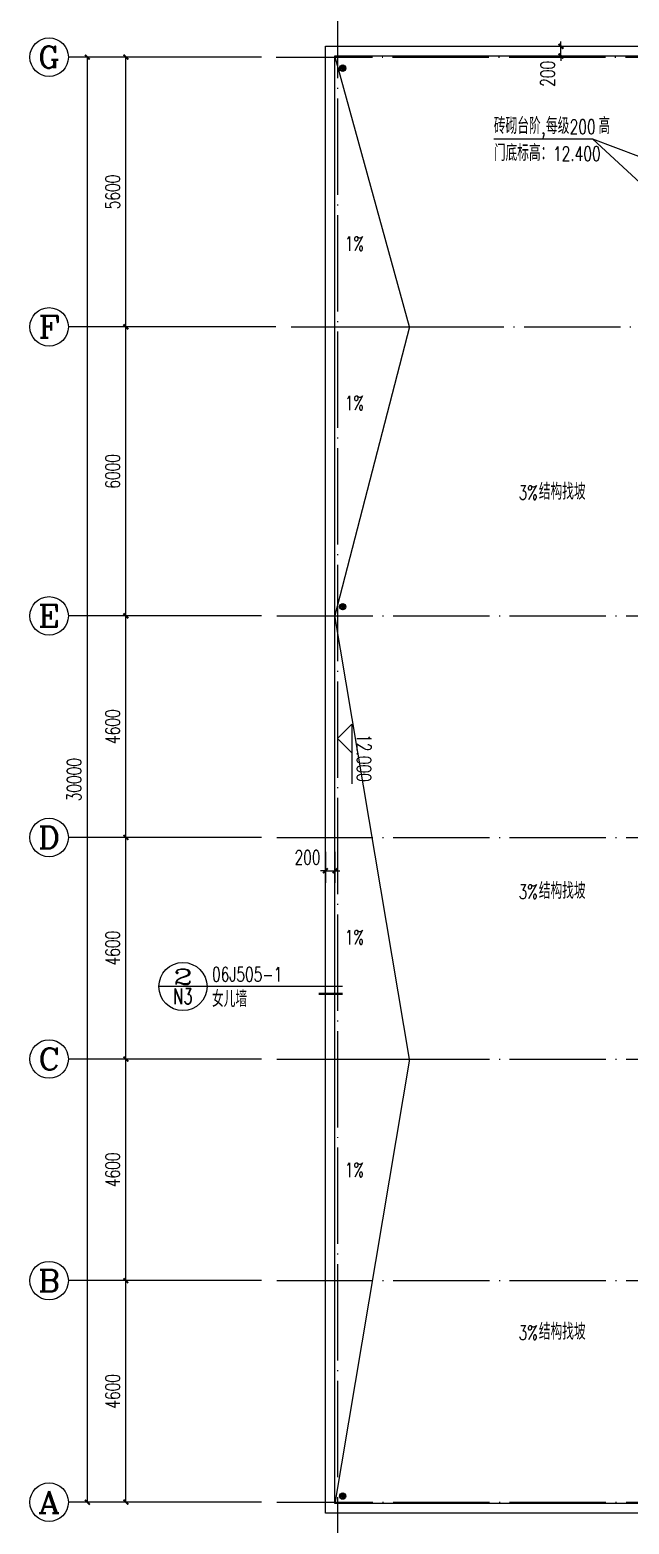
# Model space of a CAD drawing. Header units: millimetres. Extents: x 172649 to 472543, y 238332 to 449264.
# Drawn here: x 337248 to 349699, y 296895 to 327917 of the extents above; entities that cross this region are included whole.
import ezdxf
from ezdxf.enums import TextEntityAlignment as Align

# ---------------------------------------------------------------- set-up
doc = ezdxf.new("R2010")
doc.units = ezdxf.units.MM
doc.header["$LTSCALE"] = 1000
doc.linetypes.add('CENTER', pattern=[2, 1.25, -0.25, 0.25, -0.25])
doc.linetypes.add('DOTE', pattern=[2.42, 2, -0.2, 0.02, -0.2])
for name, color, linetype in [('01', 7, 'Continuous'), ('AXIS', 3, 'Continuous'), ('AXIS_TEXT', 7, 'Continuous'), ('DIM_ELEV', 3, 'Continuous'), ('DIM_IDEN', 3, 'Continuous'), ('DIM_LEAD', 3, 'Continuous'), ('DIM_SYMB', 3, 'Continuous'), ('DOTE', 1, 'CENTER'), ('PUB_DIM', 3, 'Continuous'), ('PUB_HATCH', 8, 'Continuous'), ('PUB_TEXT', 7, 'Continuous')]:
    doc.layers.add(name, color=color, linetype=linetype)
doc.styles.add('_TCH_AXIS', font='COMPLEX', dxfattribs={"bigfont": 'GBCBIG'})
doc.styles.add('_TCH_DIM', font='SIMPLEX', dxfattribs={"bigfont": 'GBCBIG'})
doc.styles.add('_TCH_DIM_T3', font='SIMPLEX', dxfattribs={"width": 0.705882, "bigfont": 'GBCBIG'})
doc.styles.add('_TCH_LABEL', font='COMPLEX', dxfattribs={"bigfont": 'GBCBIG'})
doc.dimstyles.new('_TCH_ARCH&&100', dxfattribs={"dimtxt": 297.5, "dimasz": 100, "dimexe": 250, "dimexo": 300, "dimgap": 126.25, "dimtad": 1, "dimdec": 0, "dimzin": 0, "dimdsep": 46, "dimtxsty": '_TCH_DIM_T3', "dimblk": 'ARCHTICK', "dimcen": 0.09, "dimclrt": 7, "dimazin": 2, "dimtfac": 1, "dimtdec": 0, "dimtix": 1, "dimtmove": 2, "dimatfit": 3, "dimfxl": 1, "dimtolj": 1, "dimtzin": 0, "dimarcsym": 0})

# ---------------------------------------------------------------- blocks, each defined once
blk = doc.blocks.new('_ArchTick')
at = {"color": 0, "linetype": 'ByBlock', "const_width": 0.4}
blk.add_lwpolyline([(-0.5, -0.5), (0.5, 0.5)], dxfattribs=at)
blk = doc.blocks.new('*D204')
at = {"layer": 'DEFPOINTS', "color": 0}
for p in [(347462, 327576), (347462, 327376), (348282, 327576)]:
    blk.add_point(p, dxfattribs=at)
at = {"layer": 'PUB_DIM', "color": 0, "lineweight": -2}
for p, q in [((348282, 327576), (348282, 327676)), ((347762, 327576), (348532, 327576)), ((347762, 327376), (348532, 327376)), ((348282, 327376), (348282, 327576)), ((348282, 327376), (348282, 327276))]:
    blk.add_line(p, q, dxfattribs=at)
at = {"layer": 'PUB_DIM', "color": 0, "lineweight": -2, "xscale": 100, "yscale": 100, "zscale": 100}
for p, rotation in [((348282, 327576), 270), ((348282, 327376), 90)]:
    blk.add_blockref('_ArchTick', p, dxfattribs=dict(at, rotation=rotation))
at = {"layer": 'PUB_DIM', "color": 7, "insert": (348007, 327006), "char_height": 297.5, "attachment_point": 5, "rotation": 90, "style": '_TCH_DIM_T3'}
blk.add_mtext('\\A1;200', dxfattribs=at)
blk = doc.blocks.new('*D207')
at = {"layer": 'DEFPOINTS', "color": 0}
for p in [(343387, 311151), (343587, 311151), (343587, 310460)]:
    blk.add_point(p, dxfattribs=at)
at = {"layer": 'PUB_DIM', "color": 0, "lineweight": -2}
for p, q in [((343387, 310851), (343387, 310210)), ((343587, 310851), (343587, 310210)), ((343387, 310460), (343287, 310460)), ((343387, 310460), (343587, 310460)), ((343587, 310460), (343687, 310460))]:
    blk.add_line(p, q, dxfattribs=at)
at = {"layer": 'PUB_DIM', "color": 0, "lineweight": -2, "xscale": 100, "yscale": 100, "zscale": 100}
blk.add_blockref('_ArchTick', (343387, 310460), dxfattribs=at)
at = {"layer": 'PUB_DIM', "color": 0, "lineweight": -2, "xscale": 100, "yscale": 100, "zscale": 100, "rotation": 180}
blk.add_blockref('_ArchTick', (343587, 310460), dxfattribs=at)
at = {"layer": 'PUB_DIM', "color": 7, "insert": (343017, 310735), "char_height": 297.5, "attachment_point": 5, "style": '_TCH_DIM_T3'}
blk.add_mtext('\\A1;200', dxfattribs=at)
blk = doc.blocks.new('*D563')
at = {"layer": 'AXIS', "color": 0, "lineweight": -2}
for p, q in [((341443, 327351), (338993, 327351)), ((339243, 321751), (339243, 327351)), ((341443, 321751), (338993, 321751))]:
    blk.add_line(p, q, dxfattribs=at)
at = {"layer": 'DEFPOINTS', "color": 0}
for p in [(339243, 327351), (341743, 327351), (341743, 321751)]:
    blk.add_point(p, dxfattribs=at)
at = {"layer": 'AXIS', "color": 0, "lineweight": -2, "xscale": 100, "yscale": 100, "zscale": 100}
for p, rotation in [((339243, 327351), 90), ((339243, 321751), 270)]:
    blk.add_blockref('_ArchTick', p, dxfattribs=dict(at, rotation=rotation))
at = {"layer": 'AXIS', "color": 7, "insert": (338968, 324551), "char_height": 297.5, "attachment_point": 5, "rotation": 90, "style": '_TCH_DIM_T3'}
blk.add_mtext('\\A1;5600', dxfattribs=at)
blk = doc.blocks.new('*D564')
at = {"layer": 'AXIS', "color": 0, "lineweight": -2}
for p, q in [((341443, 321751), (338993, 321751)), ((339243, 315751), (339243, 321751)), ((341443, 315751), (338993, 315751))]:
    blk.add_line(p, q, dxfattribs=at)
at = {"layer": 'DEFPOINTS', "color": 0}
for p in [(339243, 321751), (341743, 321751), (341743, 315751)]:
    blk.add_point(p, dxfattribs=at)
at = {"layer": 'AXIS', "color": 0, "lineweight": -2, "xscale": 100, "yscale": 100, "zscale": 100}
for p, rotation in [((339243, 321751), 90), ((339243, 315751), 270)]:
    blk.add_blockref('_ArchTick', p, dxfattribs=dict(at, rotation=rotation))
at = {"layer": 'AXIS', "color": 7, "insert": (338968, 318751), "char_height": 297.5, "attachment_point": 5, "rotation": 90, "style": '_TCH_DIM_T3'}
blk.add_mtext('\\A1;6000', dxfattribs=at)
blk = doc.blocks.new('*D565')
at = {"layer": 'AXIS', "color": 0, "lineweight": -2}
for p, q in [((341443, 315751), (338993, 315751)), ((339243, 311151), (339243, 315751)), ((341443, 311151), (338993, 311151))]:
    blk.add_line(p, q, dxfattribs=at)
at = {"layer": 'DEFPOINTS', "color": 0}
for p in [(339243, 315751), (341743, 315751), (341743, 311151)]:
    blk.add_point(p, dxfattribs=at)
at = {"layer": 'AXIS', "color": 0, "lineweight": -2, "xscale": 100, "yscale": 100, "zscale": 100}
for p, rotation in [((339243, 315751), 90), ((339243, 311151), 270)]:
    blk.add_blockref('_ArchTick', p, dxfattribs=dict(at, rotation=rotation))
at = {"layer": 'AXIS', "color": 7, "insert": (338968, 313451), "char_height": 297.5, "attachment_point": 5, "rotation": 90, "style": '_TCH_DIM_T3'}
blk.add_mtext('\\A1;4600', dxfattribs=at)
blk = doc.blocks.new('*D566')
at = {"layer": 'AXIS', "color": 0, "lineweight": -2}
for p, q in [((341443, 311151), (338993, 311151)), ((339243, 306551), (339243, 311151)), ((341443, 306551), (338993, 306551))]:
    blk.add_line(p, q, dxfattribs=at)
at = {"layer": 'DEFPOINTS', "color": 0}
for p in [(339243, 311151), (341743, 311151), (341743, 306551)]:
    blk.add_point(p, dxfattribs=at)
at = {"layer": 'AXIS', "color": 0, "lineweight": -2, "xscale": 100, "yscale": 100, "zscale": 100}
for p, rotation in [((339243, 311151), 90), ((339243, 306551), 270)]:
    blk.add_blockref('_ArchTick', p, dxfattribs=dict(at, rotation=rotation))
at = {"layer": 'AXIS', "color": 7, "insert": (338968, 308851), "char_height": 297.5, "attachment_point": 5, "rotation": 90, "style": '_TCH_DIM_T3'}
blk.add_mtext('\\A1;4600', dxfattribs=at)
blk = doc.blocks.new('*D567')
at = {"layer": 'AXIS', "color": 0, "lineweight": -2}
for p, q in [((341443, 306551), (338993, 306551)), ((339243, 301951), (339243, 306551)), ((341443, 301951), (338993, 301951))]:
    blk.add_line(p, q, dxfattribs=at)
at = {"layer": 'DEFPOINTS', "color": 0}
for p in [(339243, 306551), (341743, 306551), (341743, 301951)]:
    blk.add_point(p, dxfattribs=at)
at = {"layer": 'AXIS', "color": 0, "lineweight": -2, "xscale": 100, "yscale": 100, "zscale": 100}
for p, rotation in [((339243, 306551), 90), ((339243, 301951), 270)]:
    blk.add_blockref('_ArchTick', p, dxfattribs=dict(at, rotation=rotation))
at = {"layer": 'AXIS', "color": 7, "insert": (338968, 304251), "char_height": 297.5, "attachment_point": 5, "rotation": 90, "style": '_TCH_DIM_T3'}
blk.add_mtext('\\A1;4600', dxfattribs=at)
blk = doc.blocks.new('*D568')
at = {"layer": 'AXIS', "color": 0, "lineweight": -2}
for p, q in [((341443, 301951), (338993, 301951)), ((339243, 297351), (339243, 301951)), ((341443, 297351), (338993, 297351))]:
    blk.add_line(p, q, dxfattribs=at)
at = {"layer": 'DEFPOINTS', "color": 0}
for p in [(339243, 301951), (341743, 301951), (341743, 297351)]:
    blk.add_point(p, dxfattribs=at)
at = {"layer": 'AXIS', "color": 0, "lineweight": -2, "xscale": 100, "yscale": 100, "zscale": 100}
for p, rotation in [((339243, 301951), 90), ((339243, 297351), 270)]:
    blk.add_blockref('_ArchTick', p, dxfattribs=dict(at, rotation=rotation))
at = {"layer": 'AXIS', "color": 7, "insert": (338968, 299651), "char_height": 297.5, "attachment_point": 5, "rotation": 90, "style": '_TCH_DIM_T3'}
blk.add_mtext('\\A1;4600', dxfattribs=at)
blk = doc.blocks.new('*D569')
at = {"layer": 'AXIS', "color": 0, "lineweight": -2}
for p, q in [((341443, 327351), (338193, 327351)), ((338443, 297351), (338443, 327351)), ((341443, 297351), (338193, 297351))]:
    blk.add_line(p, q, dxfattribs=at)
at = {"layer": 'DEFPOINTS', "color": 0}
for p in [(338443, 327351), (341743, 327351), (341743, 297351)]:
    blk.add_point(p, dxfattribs=at)
at = {"layer": 'AXIS', "color": 0, "lineweight": -2, "xscale": 100, "yscale": 100, "zscale": 100}
for p, rotation in [((338443, 327351), 90), ((338443, 297351), 270)]:
    blk.add_blockref('_ArchTick', p, dxfattribs=dict(at, rotation=rotation))
at = {"layer": 'AXIS', "color": 7, "insert": (338168, 312351), "char_height": 297.5, "attachment_point": 5, "rotation": 90, "style": '_TCH_DIM_T3'}
blk.add_mtext('\\A1;30000', dxfattribs=at)

msp = doc.modelspace()

# ---------------------------------------------------------------- hatches: boundary and pattern name
h = msp.add_hatch()
h.set_pattern_fill('ANSI31', color=256, scale=16, angle=-120, style=0)
h.set_pattern_definition([(255, (322109.332, 326362.663), (-24.534516, 6.574004), [])])
h.paths.add_polyline_path([(343713.6, 327180.9, -1), (343780.8, 327064.5, -1)])
h = msp.add_hatch()
h.set_pattern_fill('ANSI31', color=256, scale=16, angle=-120, style=0)
h.set_pattern_definition([(255, (322109.332, 315182.032), (-24.534516, 6.574004), [])])
h.paths.add_polyline_path([(343713.6, 316000.3, -1), (343780.8, 315883.9, -1)])
h = msp.add_hatch()
h.set_pattern_fill('ANSI31', color=256, scale=16, angle=-120, style=0)
h.set_pattern_definition([(255, (322109.332, 296718.584), (-24.534516, 6.574004), [])])
h.paths.add_polyline_path([(343713.6, 297536.9, -1), (343780.8, 297420.5, -1)])

# ---------------------------------------------------------------- linework, layer by layer
for centre in [(343747.2, 327122.7), (343747.2, 315942.1), (343747.2, 297478.7)]:
    msp.add_circle(centre, 67.2)
at = {"layer": '01'}
for p, q in [((343587.1, 297325.9), (343587.1, 327375.9)), ((343587.1, 327375.9), (351337.1, 327375.9)), ((357187.1, 297325.9), (343587.1, 297325.9))]:
    msp.add_line(p, q, dxfattribs=at)
msp.add_lwpolyline([(357387.1, 321750.9), (357387.1, 297125.9), (343387.1, 297125.9), (343387.1, 327575.9), (351137.1, 327575.9)], dxfattribs=at)
at = {"layer": 'AXIS'}
for p, q in [((342058.1, 327350.9), (338047.9, 327350.9)), ((342358.1, 321750.9), (338047.9, 321750.9)), ((342058.1, 315750.9), (338047.9, 315750.9)), ((342058.1, 311150.9), (338047.9, 311150.9)), ((342058.1, 306550.9), (338047.9, 306550.9)), ((342058.1, 301950.9), (338047.9, 301950.9)), ((342058.1, 297350.9), (338047.9, 297350.9))]:
    msp.add_line(p, q, dxfattribs=at)
for centre in [(337647.9, 327350.9), (337647.9, 321750.9), (337647.9, 315750.9), (337647.9, 311150.9), (337647.9, 306550.9), (337647.9, 301950.9), (337647.9, 297350.9)]:
    msp.add_circle(centre, 400, dxfattribs=at)
at = {"layer": 'DIM_ELEV'}
for p, q in [((343637.1, 313205.8), (343937.1, 313505.8)), ((343937.1, 313505.8), (343937.1, 312264.6)), ((343637.1, 313205.8), (343937.1, 312905.8))]:
    msp.add_line(p, q, dxfattribs=at)
at = {"layer": 'DIM_IDEN'}
for p, q in [((340928.4, 308055.5), (339928.4, 308055.5)), ((341336.5, 308055.5), (340928.4, 308055.5)), ((343745, 308055.5), (341336.5, 308055.5))]:
    msp.add_line(p, q, dxfattribs=at)
at = {"layer": 'DIM_IDEN', "const_width": 50}
msp.add_lwpolyline([(343745, 307905.5), (343245, 307905.5)], dxfattribs=at)
at = {"layer": 'DIM_IDEN'}
msp.add_circle((340428.4, 308055.5), 500, dxfattribs=at)
at = {"layer": 'DIM_LEAD'}
for p, q in [((348946.9, 325650.4), (346888.1, 325650.4)), ((351240, 324774.5), (348946.9, 325650.4)), ((351052, 323702), (348946.9, 325650.4))]:
    msp.add_line(p, q, dxfattribs=at)
at = {"layer": 'DIM_SYMB'}
for points in [[(343961.8, 323732.3, 0, 0, 0), (343961.8, 324422.6, 80, 0, 0), (343961.8, 324722.6, 0, 0, 0)], [(343961.8, 319914.2, 0, 0, 0), (343961.8, 319223.9, 80, 0, 0), (343961.8, 318923.9, 0, 0, 0)], [(349554.6, 318058.4, 0, 0, 0), (346923.8, 318058.4, 80, 0, 0), (346623.8, 318058.4, 0, 0, 0)], [(343961.8, 309334, 0, 0, 0), (343961.8, 310024.3, 80, 0, 0), (343961.8, 310324.3, 0, 0, 0)], [(349554.6, 309770.9, 0, 0, 0), (346923.8, 309770.9, 80, 0, 0), (346623.8, 309770.9, 0, 0, 0)], [(343961.8, 303996.6, 0, 0, 0), (343961.8, 303306.3, 80, 0, 0), (343961.8, 303006.3, 0, 0, 0)], [(349554.6, 300619, 0, 0, 0), (346923.8, 300619, 80, 0, 0), (346623.8, 300619, 0, 0, 0)]]:
    msp.add_lwpolyline(points, format="xyseb", dxfattribs=at)
at = {"layer": 'DOTE', "linetype": 'DOTE'}
for p, q in [((343637.1, 328911.9), (343637.1, 295878.1)), ((342364.4, 327350.9), (358806.1, 327350.9)), ((342676.4, 321750.9), (358806.1, 321750.9)), ((342376.4, 315750.9), (358806.1, 315750.9)), ((342376.4, 311150.9), (358806.1, 311150.9)), ((342376.4, 306550.9), (358806.1, 306550.9)), ((342376.4, 301950.9), (358806.1, 301950.9)), ((342376.4, 297350.9), (358806.1, 297350.9))]:
    msp.add_line(p, q, dxfattribs=at)
at = {"layer": 'PUB_HATCH'}
for p, q in [((345137.1, 321750.9), (343587.1, 327375.9)), ((343587.1, 321750.9), (345137.1, 321750.9)), ((345137.1, 321750.9), (343587.1, 315757.6)), ((345137.1, 306550.9), (343587.1, 315757.6)), ((343587.1, 306550.9), (345137.1, 306550.9)), ((345137.1, 306550.9), (343587.1, 297325.9))]:
    msp.add_line(p, q, dxfattribs=at)

# ---------------------------------------------------------------- texts
at = {"layer": 'AXIS_TEXT', "style": '_TCH_AXIS'}
for s, width, p, p2 in [('G', 1.166667, (337421.6, 327124.6), (337874.2, 327124.6)), ('F', 1.3125, (337421.6, 321524.6), (337874.2, 321524.6)), ('E', 1.3125, (337421.6, 315524.6), (337874.2, 315524.6)), ('D', 1.235294, (337421.6, 310924.6), (337874.2, 310924.6)), ('C', 1.4, (337421.6, 306324.6), (337874.2, 306324.6)), ('B', 1.235294, (337421.6, 301724.6), (337874.2, 301724.6)), ('A', 1.166667, (337421.6, 297124.6), (337874.2, 297124.6))]:
    msp.add_text(s, height=452.5, dxfattribs=dict(at, width=width)).set_placement(p, p2, align=Align.FIT)
at = {"layer": 'PUB_TEXT', "style": '_TCH_DIM'}
for s, height, p in [('砖砌台阶', 337.59, (346888.1, 325755.4)), ('每级', 337.59, (347971.1, 325755.4)), ('高', 337.6, (349062.6, 325755.4)), ('门底标高：', 337.59, (346888.1, 325195.4)), ('结构找坡', 337.59, (347822.6, 318163.4)), ('结构找坡', 337.59, (347822.6, 309875.9)), ('女儿墙', 337.59, (341033.4, 307630.2)), ('结构找坡', 337.59, (347822.6, 300724))]:
    msp.add_text(s, height=height, dxfattribs=at).set_placement(p)
at = {"layer": 'PUB_TEXT', "style": '_TCH_DIM', "width": 0.705882}
for s, p in [('200', (348462.6, 325755.4)), (',', (347871.1, 325755.4)), ('12.400', (348116.9, 325195.4)), ('1%', (343791.8, 323329.8)), ('1%', (343791.8, 320019.2)), ('3%%%', (347402.6, 318163.4)), ('3%%%', (347402.6, 309875.9)), ('1%', (343791.8, 308931.5)), ('06J505-1', (341033.4, 308160.5)), ('1%', (343791.8, 304101.6)), ('3%%%', (347402.6, 300724))]:
    msp.add_text(s, height=297.5, dxfattribs=at).set_placement(p)
msp.add_text('12.000', height=297.5, rotation=270, dxfattribs=at).set_placement((344042.1, 313294.6))
at = {"layer": 'PUB_TEXT', "style": '_TCH_LABEL'}
for s, height, width, p, p2 in [('2', 322, 1.875, (340227.1, 308095.7), (340629.6, 308095.7)), ('N3', 321.99, 0.709459, (340227.1, 307693.2), (340629.6, 307693.2))]:
    msp.add_text(s, height=height, dxfattribs=dict(at, width=width)).set_placement(p, p2, align=Align.FIT)

# ---------------------------------------------------------------- dimensions: what is measured, and where the dimension line sits
at = {"layer": 'AXIS'}
for p1, p2, distance, text, picture, middle in [((341743.2, 297350.9), (341743.2, 327350.9), 3300, '30000', '*D569', (338168.2, 312350.9)), ((341743.2, 321750.9), (341743.2, 327350.9), 2500, '5600', '*D563', (338968.2, 324550.9)), ((341743.2, 315750.9), (341743.2, 321750.9), 2500, '6000', '*D564', (338968.2, 318750.9)), ((341743.2, 311150.9), (341743.2, 315750.9), 2500, '4600', '*D565', (338968.2, 313450.9)), ((341743.2, 306550.9), (341743.2, 311150.9), 2500, '4600', '*D566', (338968.2, 308850.9)), ((341743.2, 301950.9), (341743.2, 306550.9), 2500, '4600', '*D567', (338968.2, 304250.9)), ((341743.2, 297350.9), (341743.2, 301950.9), 2500, '4600', '*D568', (338968.2, 299650.9))]:
    dim = msp.add_aligned_dim(p1=p1, p2=p2, distance=distance, text=text, dimstyle='_TCH_ARCH&&100', dxfattribs=at)
    dim.commit()
    dim.dimension.update_dxf_attribs({"geometry": picture, "text_midpoint": middle})
at = {"layer": 'PUB_DIM'}
for base, p1, p2, angle, picture, middle in [((348282.1, 327575.9), (347462.1, 327375.9), (347462.1, 327575.9), 90, '*D204', (348007.1, 327005.9)), ((343587.1, 310459.6), (343387.1, 311150.9), (343587.1, 311150.9), 0, '*D207', (343017.1, 310734.6))]:
    dim = msp.add_linear_dim(base=base, p1=p1, p2=p2, angle=angle, text='200', dimstyle='_TCH_ARCH&&100', dxfattribs=at)
    dim.commit()
    dim.dimension.update_dxf_attribs({"geometry": picture, "text_midpoint": middle, "dimtype": 129})

doc.saveas('drawing.dxf')
